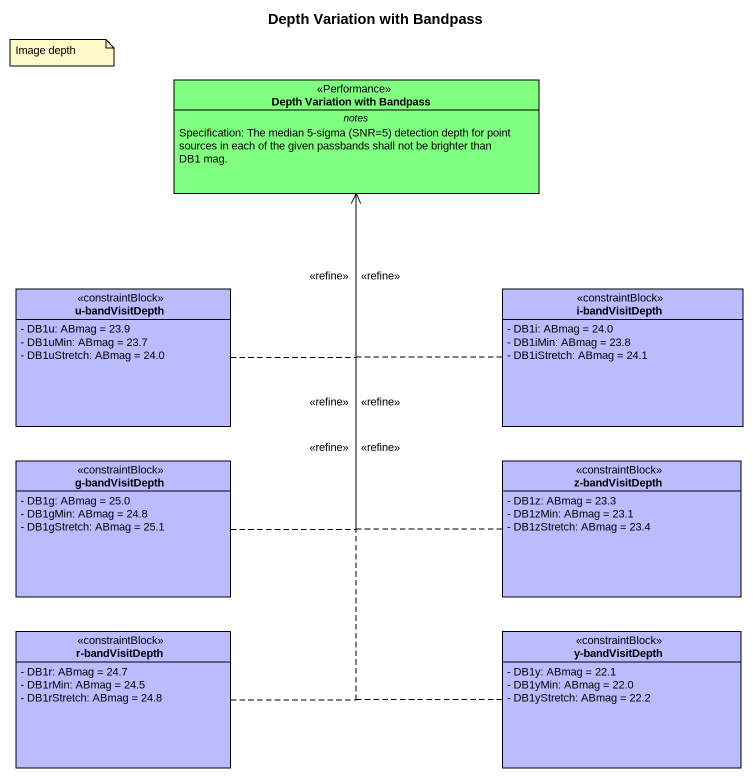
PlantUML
@startuml
title Depth Variation with Bandpass
hide circle
hide empty members
skinparam classAttributeIconSize 0
class "Depth Variation with Bandpass" as Depth_Variation_with <<Performance>> #80FF80 {
  -- notes --
  {field} Specification: The median 5-sigma (SNR=5) detection depth for point sources in each of the given passbands shall not be brighter than DB1 mag.
}
class "u-bandVisitDepth" as u_bandVisitDepth <<constraintBlock>> #BBBBFF {
  - DB1u: ABmag = 23.9
  - DB1uMin: ABmag = 23.7
  - DB1uStretch: ABmag = 24.0
}
class "i-bandVisitDepth" as i_bandVisitDepth <<constraintBlock>> #BBBBFF {
  - DB1i: ABmag = 24.0
  - DB1iMin: ABmag = 23.8
  - DB1iStretch: ABmag = 24.1
}
class "g-bandVisitDepth" as g_bandVisitDepth <<constraintBlock>> #BBBBFF {
  - DB1g: ABmag = 25.0
  - DB1gMin: ABmag = 24.8
  - DB1gStretch: ABmag = 25.1
}
class "z-bandVisitDepth" as z_bandVisitDepth <<constraintBlock>> #BBBBFF {
  - DB1z: ABmag = 23.3
  - DB1zMin: ABmag = 23.1
  - DB1zStretch: ABmag = 23.4
}
class "r-bandVisitDepth" as r_bandVisitDepth <<constraintBlock>> #BBBBFF {
  - DB1r: ABmag = 24.7
  - DB1rMin: ABmag = 24.5
  - DB1rStretch: ABmag = 24.8
}
class "y-bandVisitDepth" as y_bandVisitDepth <<constraintBlock>> #BBBBFF {
  - DB1y: ABmag = 22.1
  - DB1yMin: ABmag = 22.0
  - DB1yStretch: ABmag = 22.2
}
u_bandVisitDepth .up.> Depth_Variation_with : <<refine>>
i_bandVisitDepth .up.> Depth_Variation_with : <<refine>>
g_bandVisitDepth .up.> Depth_Variation_with : <<refine>>
z_bandVisitDepth .up.> Depth_Variation_with : <<refine>>
r_bandVisitDepth .up.> Depth_Variation_with : <<refine>>
y_bandVisitDepth .up.> Depth_Variation_with : <<refine>>
note as N1
  Image depth
end note
@enduml
